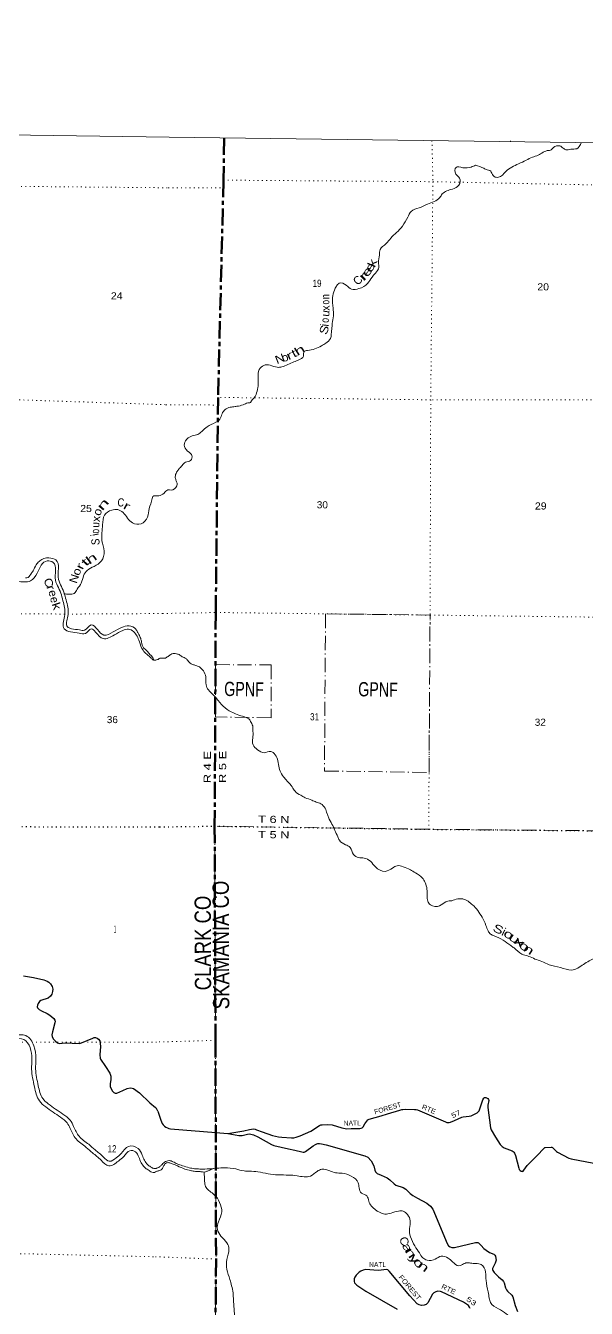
# Model space of a CAD drawing. Header units: feet. Extents: x -481249 to -254670, y -730376 to -544252.
# Drawn here: x -321856 to -308083, y -575748 to -544260 of the extents above; entities that cross this region are included whole.
import ezdxf
from ezdxf.enums import TextEntityAlignment as Align

# ---------------------------------------------------------------- set-up
doc = ezdxf.new("R2010")
doc.units = ezdxf.units.FT
doc.header["$LTSCALE"] = 70
for name, pattern in [('DOT_DASHED', [7.7, 5, -1.2, 0.3, -1.2]), ('DOTTED', [1.5, 0.3, -1.2]), ('LONG_DASH_SHORT_DASH', [9.9, 6, -1.2, 1.5, -1.2])]:
    doc.linetypes.add(name, pattern=pattern)
for name, color, linetype, lineweight in [('11', 7, 'LONG_DASH_SHORT_DASH', 60), ('29', 7, 'Continuous', 25), ('39', 7, 'Continuous', 13), ('4', 7, 'Continuous', 13), ('41', 7, 'Continuous', 13), ('44', 7, 'DOT_DASHED', 13), ('6', 7, 'DOTTED', 25), ('7', 7, 'DOTTED', 13)]:
    doc.layers.add(name, color=color, linetype=linetype, lineweight=lineweight)
doc.layers.add('12', color=7, linetype='Continuous')
doc.layers.add('30', color=7, linetype='Continuous')

msp = doc.modelspace()

# ---------------------------------------------------------------- linework, layer by layer
at = {"layer": '11'}
msp.add_lwpolyline([(-316981.1, -547015.46), (-316997.01, -548053.24), (-317128.57, -553387.06), (-317186.73, -558666.25), (-317214.07, -563911.98), (-317193.54, -569170.75), (-317179.38, -574537.72), (-317221.67, -579825.27), (-317284.88, -585060.22), (-317343.35, -590353.44), (-317341.38, -592685.15)], dxfattribs=at)
at = {"layer": '29'}
for p, q in [((-318613.19, -570908.09), (-318531.98, -571132.86)), ((-318294.03, -571337.84), (-317187.58, -571428.09)), ((-317187.58, -571428.09), (-316890.6, -571452.31))]:
    msp.add_line(p, q, dxfattribs=at)
for points in [[(-321912.3, -567588.7), (-321660.69, -567625.13), (-321408.02, -567685.12), (-321327.73, -567717.25), (-321285.97, -567745.09), (-321245.28, -567783.67), (-321204.6, -567845.78), (-321189.61, -567912.21), (-321193.9, -567967.9), (-321215.31, -568038.6), (-321247.43, -568083.59), (-321305.24, -568130.73), (-321485.1, -568195), (-321519.37, -568218.56), (-321549.34, -568263.56), (-321565.41, -568306.39), (-321570.76, -568344.97), (-321561.13, -568368.52), (-321522.58, -568409.22), (-321463.69, -568447.81), (-321326.65, -568512.08), (-321259.21, -568552.76), (-321215.3, -568589.2), (-321164.99, -568636.32), (-321138.22, -568674.9), (-321130.73, -568696.3), (-321138.22, -568739.17), (-321198.17, -568957.69), (-321208.88, -569030.51), (-321202.46, -569077.67), (-321178.9, -569133.34), (-321121.09, -569193.36), (-321076.12, -569231.89), (-321031.15, -569244.77), (-320885.55, -569231.92), (-320542.94, -569249.06), (-320508.68, -569240.46), (-320482.99, -569227.63), (-320208.9, -569111.95), (-320173.56, -569101.2), (-320140.38, -569099.07), (-320097.56, -569111.95), (-320066.5, -569141.91), (-320037.6, -569180.5), (-320020.47, -569317.61)], [(-320020.47, -569317.61), (-320030.09, -569527.54), (-320027.41, -569610.02), (-320017.24, -569630.38), (-319893.05, -569810.34), (-319785.99, -569977.44), (-319762.96, -570047.07), (-319764.57, -570131.69), (-319781.7, -570234.53), (-319780.09, -570299.87), (-319764.57, -570341.65), (-319726.56, -570413.42), (-319691.77, -570453.05), (-319655.9, -570466.98), (-319618.97, -570465.91), (-319469.08, -570397.35), (-319360.4, -570351.29), (-319289.21, -570337.36), (-319242.63, -570340.58), (-319203.56, -570354.5), (-319062.23, -570461.62), (-318809.56, -570705.85), (-318663.83, -570818.94)], [(-318613.19, -570908.09), (-318625.41, -570878.81), (-318634.43, -570858.91), (-318644.55, -570842.04), (-318656.35, -570825.16), (-318662.26, -570820.01)], [(-312970.21, -570974.83), (-312666.25, -570880.16), (-312613.66, -570867.56), (-312590.17, -570865.43), (-312528.23, -570861.15), (-312303.02, -570865.91), (-312260.29, -570869.98), (-312233.11, -570879.1), (-311547.08, -571173.37), (-311512.49, -571183.55), (-311483.22, -571184.63), (-311451.44, -571185.58), (-311418.88, -571177.44), (-311322.3, -571141.08), (-311141.13, -571055.28), (-311108.62, -571046.31), (-310960.02, -571030.84), (-310915.84, -571019.24), (-310766.71, -570947.36), (-310738.24, -570923.93), (-310719.91, -570896.46), (-310626.31, -570631.55), (-310603.93, -570591.04), (-310581.54, -570570.68), (-310555.39, -570570.61), (-310535.76, -570578.83), (-310504.22, -570597.15), (-310484.89, -570619.55), (-310478.2, -570649.81), (-310507.27, -570760.05), (-310506.34, -570815.43), (-310438.09, -571315.9), (-310421.01, -571362.9), (-310315.02, -571542.57), (-310199, -571723.13), (-310151.56, -571775.13), (-310103.36, -571808.65), (-309904.96, -571883.99), (-309878.5, -571900.28), (-309864.66, -571915.55), (-309847.98, -571938.97), (-309827.56, -571994.14), (-309745.27, -572305.49), (-309730.47, -572336.01), (-309709.61, -572360.44), (-309681.12, -572380.8), (-309667.39, -572384.87), (-309652.05, -572384.94), (-309635.85, -572377.75), (-309618.04, -572358.41), (-309534.02, -572244.7), (-309297.8, -572005.94)], [(-316890.6, -571452.31), (-316497.36, -571394.16), (-316358.49, -571358.64), (-316306.85, -571348.56), (-316264.22, -571345.71), (-316217.32, -571350.59), (-316183.49, -571362.71), (-316044.64, -571419.08), (-315788.73, -571509.31), (-315645.2, -571537.21), (-315560.82, -571545.96), (-315324.78, -571562.25), (-315269.06, -571560.32), (-315212.36, -571549.82), (-315113.16, -571517.46), (-314853.6, -571395.25), (-314637, -571260.91), (-314601.39, -571244.62), (-314575.01, -571239.46), (-314449.8, -571236.48), (-314324.53, -571247.28), (-314088.86, -571316.9), (-313963.47, -571338.28), (-313856.57, -571336.45), (-313650.1, -571334.21), (-313612.45, -571328.1), (-313591.71, -571316.49), (-313568.7, -571293.48), (-313528.35, -571219.43), (-313479.17, -571150.96), (-313449.67, -571124.49), (-313414.66, -571105.13), (-313124.92, -571019.53), (-312970.21, -570974.83)], [(-316890.6, -571452.31), (-316623.27, -571503.3), (-316575.46, -571505.34), (-316536.8, -571501.59), (-316403.5, -571470.72), (-316359.76, -571466.65), (-316327.2, -571470.73), (-316256.99, -571491.09), (-316154.4, -571539.44), (-315818.48, -571727.28), (-315758.12, -571749.55), (-315402.32, -571831.01), (-315242.36, -571863.46), (-315069.64, -571906.46), (-315036.07, -571912.57), (-315016.44, -571910.92), (-314980.11, -571894.24), (-314790.01, -571758.33), (-314732.87, -571723.21), (-314706.42, -571710.99), (-314677.93, -571700.81), (-314639.27, -571700.81), (-314590.43, -571706.92), (-314476.94, -571731.1), (-313522.12, -572004.2), (-313454.48, -572040.8), (-313371.53, -572130.44), (-313304.79, -572253.15), (-313282, -572358.49), (-313264.54, -572399.8), (-313220.95, -572439.93), (-313127.2, -572477.92), (-312975.71, -572546.26), (-312909.61, -572594.68), (-312807.19, -572694.87), (-312759.03, -572724.99), (-312581.72, -572778.34), (-312514.85, -572818.65), (-312407.23, -572931.05), (-312347.99, -572977.47), (-312234.29, -573047.72), (-312003.21, -573163.28), (-311912.52, -573238.1), (-311850.75, -573313.65), (-311500.54, -574159.25), (-311466.88, -574211.37), (-311430.25, -574239.88), (-311389.55, -574252.09), (-311323.32, -574253.98), (-310979.54, -574175.21), (-310803.51, -574134), (-310770.95, -574129.93), (-310751.62, -574131.96), (-310734.55, -574140.94), (-310669.2, -574207.3), (-310603.96, -574276.97), (-310548.13, -574323.36), (-310464.92, -574379.12), (-310353.79, -574419.06), (-310330.4, -574439.42), (-310315.65, -574465.43), (-310304.96, -574520.86), (-310301.91, -574569.73), (-310321.24, -574638.96), (-310390.42, -574769.27), (-310391.44, -574793.7), (-310382.28, -574822.51), (-310349.72, -574867.01), (-310243.87, -574974.67), (-310154.38, -575048.23), (-310120.99, -575086.58), (-310105.55, -575121.53), (-310068.92, -575245.73), (-310047.4, -575291.77), (-310018.05, -575325.14), (-309914.8, -575427.83), (-309889.85, -575467.67), (-309831.73, -575677.17), (-309770.81, -575828.07)], [(-309297.8, -572005.94), (-309117.47, -571812.73), (-309104.24, -571801.53), (-309091.4, -571797.32), (-308943.49, -571793.39), (-308931.28, -571795.42), (-308917.06, -571801.98), (-308816.31, -571895.19), (-308790.14, -571911.95), (-308517.18, -572061.13), (-308455.49, -572081.11), (-307727.52, -572216.26)], [(-310937.24, -575754.32), (-310952.06, -575718.09), (-310981.57, -575679.4), (-311099.62, -575595.79), (-311639.85, -575341.41), (-311669.64, -575333.02), (-311727.35, -575327.15), (-311780.26, -575341.41), (-311829.1, -575365.84), (-311860.95, -575402.12), (-311977.64, -575614.25), (-312014.43, -575651.85), (-312067.18, -575671.26), (-312130.26, -575677.37), (-312187.24, -575663.12), (-312238.75, -575636.42), (-312420.68, -575437.58), (-312923.86, -574834.41), (-312956.42, -574805.9), (-312987.97, -574798.74), (-313196.66, -574815.56), (-313505.84, -574797.76), (-313563.41, -574807.96), (-313621.82, -574834.4), (-313664.56, -574862.91), (-313735.4, -574935.37), (-313768.34, -574981), (-313786.65, -575021.73), (-313786.65, -575092.99), (-313774.44, -575123.54), (-313718.45, -575181.7), (-313503.76, -575325.02), (-312729.52, -575766.97)]]:
    msp.add_lwpolyline(points, dxfattribs=at)
msp.add_arc((-318266, -571064.7), 274.57, 194.37365, 264.1412, dxfattribs=at)
at = {"layer": '39'}
msp.add_line((-309944.75, -547092.92), (-309942.77, -547091.72), dxfattribs=at)
for points in [[(-308207.66, -547133.93), (-308319.9, -547280.24), (-308462.57, -547291.29), (-308585.37, -547310.78), (-308654.59, -547265.19), (-308735.72, -547213.34), (-308891.03, -547252.21), (-308966.7, -547318.84), (-309012.76, -547322.33), (-309268.3, -547442.92), (-309405.74, -547490.19), (-309561.79, -547563.15), (-309748.31, -547653.54), (-310063.33, -547841.53), (-310242.91, -547982.22), (-310346.83, -547963.99), (-310418.68, -547854.14), (-310451.94, -547815.33), (-310517.77, -547797.9), (-310605.26, -547761.96), (-310803.47, -547685.05)], [(-318454.75, -555736.73), (-318361.36, -555658.35), (-318285.21, -555661.95), (-318144.5, -555556.56), (-318137.1, -555492.52), (-318163.61, -555419.74), (-318181.88, -555337.1), (-318147.36, -555225.47), (-318097.63, -555152.29), (-318011.24, -555053.79), (-317927.38, -554979.31), (-317806.07, -554935.71), (-317771.29, -554812.05), (-317839.82, -554734.38), (-317957.05, -554589.48), (-317932.09, -554455.58), (-317764.92, -554332.69), (-317627.66, -554293.44), (-317527.75, -554219.3), (-317400.91, -554105.6), (-317183.92, -553997.8), (-317085.98, -553921.61), (-317032.94, -553788.31), (-316954.48, -553685.63), (-316832.87, -553627.99), (-316712.12, -553610.46), (-316625.6, -553598.23), (-316478.17, -553553.17), (-316371.07, -553517.3), (-316332.8, -553510.08), (-316324.43, -553494.2), (-316291.31, -553446.75), (-316231.77, -553383.8), (-316196.12, -553312.32), (-316150.4, -553146.76), (-316141.48, -553012.53), (-316144.71, -552884.07), (-316116.74, -552704.09), (-316006.16, -552600.08), (-315851.63, -552597.3), (-315674.17, -552647.17), (-315561.57, -552635.48), (-315413.93, -552580.4), (-315266.03, -552513.28), (-315144.63, -552465.67), (-315034.36, -552375.7), (-315015.75, -552257.72), (-314935.02, -552235.34), (-314751.55, -552193.04), (-314589.53, -552122.21), (-314479.68, -552052.29), (-314368.97, -551942.26), (-314348.45, -551828.34), (-314331.03, -551672.22), (-314324.89, -551574.04), (-314296.66, -551382.03), (-314302.64, -551195.33), (-314315.09, -550936.26), (-314270.99, -550752.61), (-314222.78, -550657.33), (-314155.01, -550584.52), (-313979.5, -550632.33), (-313851.16, -550727.31), (-313668.34, -550715.1), (-313458.99, -550589.08), (-313347.36, -550436.94), (-313265.03, -550340.36), (-313179.6, -550193.69), (-313189.15, -550079.14), (-313163.01, -549891.1), (-313150.04, -549754.95), (-313002.49, -549611.59), (-312885.15, -549473.61), (-312747.85, -549340.07), (-312601.92, -549178.62), (-312468.9, -548964.73), (-312385.52, -548820.03), (-312191.07, -548733.82), (-311988.51, -548643.78), (-311684.04, -548479.63), (-311621.97, -548392.66), (-311374.6, -548271.46), (-311213.97, -548172.51), (-311198.25, -548002.31), (-311290.37, -547902.07), (-311284.85, -547739.68), (-311118.5, -547747.18), (-310915.54, -547731.37), (-310803.47, -547685.05)], [(-320917.68, -558208.2), (-320789, -558217.05), (-320661, -558197.05), (-320590, -558095.05), (-320489, -557943.05), (-320431, -557765.05), (-320346, -557635.05), (-320176, -557535.05), (-319995, -557402.05), (-319928, -557163.05), (-319981, -556904.05), (-319966, -556514.05), (-319917, -556273.05), (-319742, -556153.05), (-319592, -556140.05), (-319464, -556213.05), (-319231, -556464.05), (-319020, -556489.05), (-318864, -556323.05), (-318821, -556117.05), (-318746, -555868.05), (-318730, -555816.05), (-318587, -555805.05), (-318454.75, -555736.73)], [(-325441.63, -557872.64), (-325207.67, -557969.75), (-325005.46, -557982.53), (-324837.1, -557943.05), (-324718.44, -557799.14), (-324603.6, -557605.08), (-324448.86, -557453.28), (-324230.64, -557468.13), (-323721.82, -557421.9), (-323234.93, -557349.52), (-322914.55, -557358.73), (-322743.26, -557620.01), (-322525.82, -557859.41), (-322331.75, -557910.26), (-322063.39, -557905.24), (-321732.9, -557888.42), (-321572.02, -557698.55), (-321326.64, -557398.72), (-321182.6, -557437.35), (-321124.07, -557874.65), (-321050.61, -558055.36), (-320927.76, -558422.73), (-320898.92, -558761.67), (-320910.01, -559064.38), (-320752.08, -559141.16), (-320537.92, -559174.03), (-320389.75, -559182.6), (-320243.17, -559070.87), (-320141.3, -559145.43), (-319951.64, -559308.54), (-319676.96, -559217.33), (-319470.3, -559107.83), (-319326, -559074.28), (-319208.06, -559134.86), (-319062.76, -559384.02), (-318973.39, -559594.87), (-318773.8, -559784.08), (-318745.28, -559812.32)], [(-321856.35, -557815.11), (-321826.77, -557815.9), (-321730.32, -557724.03), (-321673.97, -557646.04), (-321595.33, -557493.96), (-321524.95, -557414.02), (-321438.64, -557356.2), (-321312.36, -557324.59), (-321288.48, -557326.66)], [(-321288.48, -557326.66), (-321110.84, -557374.3), (-321046.63, -557854.08), (-320976.02, -558027.76), (-320849.36, -558406.53), (-320819.31, -558759.75), (-320828.68, -559015.54), (-320728.14, -559064.42), (-320529.58, -559094.89), (-320414.54, -559101.55), (-320244.14, -558971.66), (-320091.84, -559083.13), (-319933.95, -559218.91), (-319708.31, -559143.98), (-319498.38, -559032.75), (-319315.61, -558990.26), (-319151.09, -559074.76), (-319109.52, -559146.05)], [(-319109.52, -559146.05), (-319073.96, -559204.38), (-319030.5, -559305.79), (-319008.77, -559392.71), (-318958.07, -559530.33), (-318885.64, -559595.51), (-318820.45, -559675.19), (-318748.02, -559754.86), (-318704.56, -559841.78)], [(-318745.28, -559812.32), (-318728, -559829.51), (-318707.92, -559839.55), (-318692.14, -559839.55), (-318662.01, -559836.68), (-318616.1, -559823.77), (-318588.84, -559807.99), (-318574.49, -559793.64), (-318544.36, -559785.03), (-318510.29, -559788.33)], [(-317870.07, -559847.88), (-317919.36, -559796.44), (-318010.73, -559754.4), (-318083.79, -559700.71), (-318129.61, -559685.71), (-318179.48, -559672.62), (-318235.67, -559673.45), (-318290.37, -559698.38), (-318353.53, -559743.2), (-318400.3, -559772.32), (-318422.62, -559783.88), (-318510.29, -559788.33)], [(-317870.07, -559847.88), (-317791.84, -559929.52), (-317716.17, -559955.19), (-317588.83, -560004), (-317488.61, -560100.39), (-317433.59, -560246), (-317425.85, -560444.78), (-317366.3, -560566.4), (-317244.71, -560695.34), (-317164.19, -560775.27), (-317001.84, -560967.26), (-316806.24, -561105.78), (-316663.12, -561166.97), (-316479.95, -561231), (-316351.13, -561303.91), (-316331.9, -561342.44), (-316278.02, -561447.89), (-316274.48, -561562.32), (-316268.84, -561672.78), (-316276.6, -561752.87), (-316270.09, -561915.51), (-316162.36, -562036.14), (-315997.45, -562109.81), (-315834.29, -562079.13), (-315778.67, -562104.37), (-315686.99, -562224.66), (-315644.56, -562396.08), (-315607.93, -562557.35), (-315522.7, -562697.57), (-315432.72, -562803.78), (-315305.46, -562948.89), (-315239.46, -563050.58), (-315099.26, -563153.84), (-314990.19, -563212.3), (-314827.02, -563273.9), (-314717.69, -563320.33), (-314602.26, -563362.88), (-314502.25, -563469.3), (-314451.02, -563604.79), (-314416.84, -563693.78), (-314332.17, -563860.07), (-314261.28, -564014.03), (-314190.47, -564172), (-314148.23, -564259.15), (-314000.1, -564366.58), (-313887.23, -564435.16), (-313802.74, -564609.46), (-313681.9, -564680.21), (-313539.75, -564693.22), (-313389, -564772.62), (-313261.66, -564913.72), (-313027.26, -565020.95), (-312840.92, -564938.59), (-312733.38, -564882.67), (-312583.47, -564907.88), (-312406.53, -564981.81), (-312279.76, -565056.69), (-312113.93, -565180.55), (-312040.16, -565294.44), (-311993.23, -565628.46), (-311979.84, -565751.12), (-311909.65, -565844.88), (-311687.46, -565867.6), (-311538.96, -565772.4), (-311428.06, -565746.64), (-311426.06, -565746.69), (-311282.73, -565705.55), (-311118.09, -565698.98), (-310876.54, -565846.48), (-310751.03, -565979.52), (-310646.31, -566146.23), (-310550.35, -566346.86), (-310499.07, -566480.34), (-310434.6, -566559.94), (-310349.24, -566601.85), (-310128.84, -566706.79), (-309941.25, -566845.14), (-309858.21, -566901.05), (-309670.88, -567051.43), (-309625.2, -567072.45), (-309499.56, -567107.19), (-309346.51, -567172.59), (-309179.33, -567234.28), (-308998.47, -567312.3), (-308721.09, -567380.31), (-308441.62, -567444.35), (-308151.71, -567303.98), (-307875.61, -567153.28), (-307563.59, -567103.65), (-307233.69, -567154.71), (-306986.18, -567212.06), (-306733.08, -567289.59)], [(-326870.9, -564798.18), (-326812.77, -565094.67), (-326718.08, -565342.54), (-326605.8, -565615.93), (-326460.8, -565811.7), (-326282.05, -565947.99), (-326152.17, -566070.13), (-326021.85, -566359.9), (-325800.54, -566545.93), (-325577.73, -566726.97), (-325081.02, -567004.97), (-324884.2, -567172.25), (-324698.43, -567470.33), (-324584.81, -567780.87), (-324532, -567999.82), (-324417.35, -568219.33), (-324205.25, -568335.93), (-323936.28, -568298.15), (-323712.31, -568264.5), (-323532.44, -568175.29), (-323498.15, -568152.3), (-323331.44, -568251.96), (-323099.59, -568301.5), (-322937.58, -568315.4), (-322752.85, -568193.08), (-322603.5, -568192.31), (-322534.25, -568281.1), (-322526.3, -568437.82), (-322484.81, -568808.74), (-322360.09, -569017.71), (-322160.97, -569119.57), (-321900.19, -569146.29), (-321745.78, -569346.53), (-321703.86, -569622.35), (-321708.77, -569879.21), (-321641.41, -570307.91), (-321517.64, -570655.29), (-321363.71, -570803.46), (-320999.64, -571055.14), (-320839.21, -571191.51), (-320762.11, -571330.91), (-320618.01, -571587.64), (-320371.21, -571796.14), (-320211.85, -571932.76), (-320003.21, -572112.56), (-319809.35, -572253.05), (-319578.07, -572132.85), (-319442.38, -572019.75), (-319298.17, -571878.03), (-319154.51, -571909.05), (-319077.31, -572036.86), (-318934.4, -572286.64), (-318846.61, -572351.75), (-318758.48, -572405.68), (-318687.38, -572413.64)], [(-326779.74, -564756.72), (-326718.76, -565067.71), (-326627.49, -565306.64), (-326520.28, -565567.69), (-326390.73, -565742.6), (-326218.97, -565873.56), (-326071.27, -566012.45), (-325942.12, -566299.64), (-325738.47, -566470.82), (-325522.81, -566646.05), (-325025.15, -566924.58), (-324809.53, -567107.84), (-324610.4, -567427.37), (-324491.4, -567752.61), (-324440.09, -567965.33), (-324344.61, -568148.13), (-324186.71, -568234.93), (-323950.29, -568201.73), (-323741.91, -568170.42), (-323581.42, -568090.82), (-323501.13, -568036.99), (-323295.3, -568160.05), (-323085.19, -568204.94), (-322963.07, -568215.42), (-322782.41, -568095.79), (-322556.12, -568094.63), (-322438.5, -568245.44), (-322429.14, -568429.93), (-322390.32, -568776.93), (-322290.78, -568943.72), (-322132.86, -569024.5), (-321848.6, -569053.63), (-321653.24, -569306.98), (-321606.28, -569615.91), (-321611.19, -569872.53), (-321546.57, -570283.79), (-321433.55, -570600.99), (-321301.82, -570727.79), (-320940.24, -570977.75), (-320762.55, -571128.79), (-320676.99, -571283.49), (-320541.67, -571524.58), (-320308.06, -571721.94), (-320148.34, -571858.87), (-319942.71, -572036.07), (-319800.89, -572138.85), (-319632.36, -572051.26), (-319507.83, -571947.46), (-319328.98, -571771.69), (-319092.85, -571822.69), (-318993.31, -571987.47), (-318859.96, -572220.54), (-318792.05, -572270.91), (-318726.11, -572311.26), (-318685.02, -572315.86)], [(-318573.59, -572277.69), (-318521.74, -572234.5), (-318443.89, -572159.9), (-318330.73, -572122.15), (-318237.05, -572150.19), (-318135.87, -572202.47), (-318006.44, -572247.32), (-317837, -572297.01), (-317709.1, -572319.76), (-317576.89, -572328.55), (-317336.05, -572323.57), (-317155.15, -572307.3), (-316970.45, -572301.14), (-316694.17, -572327), (-316490.59, -572375.4), (-316356.29, -572380.23), (-316152.02, -572396.55), (-315902.28, -572443.92), (-315652.11, -572471.23), (-315389.43, -572476.74), (-315189.21, -572494.98), (-314860.32, -572499.87), (-314695.33, -572384.97), (-314581.91, -572335.18), (-314386.19, -572375.4), (-314244.69, -572418.49), (-314080.48, -572431.97), (-313857.33, -572502.85), (-313686.35, -572666.94), (-313666.94, -572789.72), (-313605.6, -572921.41), (-313472.68, -572990.41), (-313429.26, -573115.7), (-313363.69, -573237.45), (-313162.37, -573390.14), (-313034.9, -573432.93), (-312877.98, -573412.15), (-312698.3, -573359.74), (-312582.04, -573364.19), (-312475.54, -573448.68), (-312408.53, -573596.54), (-312426.69, -573786.75), (-312403.01, -573989.88), (-312295.58, -574216.83), (-312184.93, -574387.67), (-312097.3, -574509.88), (-311994.2, -574566.21), (-311793.03, -574540.34), (-311648.97, -574465.12), (-311481.49, -574512.77), (-311369.23, -574609.41), (-311214.74, -574700.93), (-311097.4, -574655.24), (-310984.5, -574629.52), (-310930.53, -574638.68), (-310796.27, -574645.5), (-310664.49, -574674.35), (-310558.16, -574859.15), (-310546.5, -575062.02), (-310494.47, -575345.99), (-310469.7, -575498.98), (-310437.87, -575603.98), (-310244.62, -575758.5), (-310052.68, -575880.89), (-309966.1, -575958.94), (-309652.44, -576204.26), (-309424.84, -576347.46), (-309219.65, -576413.96), (-308964.85, -576505.57), (-308787.13, -576540.15)], [(-318687.38, -572413.64), (-318637.33, -572384.55), (-318562.74, -572368.06), (-318495.31, -572311.29), (-318459.71, -572241.82), (-318400.17, -572178.87), (-318315.9, -572178.63), (-318234.3, -572208.43), (-318124.88, -572250.85), (-317950.03, -572328.75), (-317806.39, -572365.87), (-317720.48, -572381.71), (-317640.35, -572387.4), (-317550.21, -572393.31), (-317474.18, -572402.93), (-317403.57, -572384.34), (-317334.7, -572353.69), (-317236.7, -572316.32)], [(-318573.59, -572277.69), (-318585.42, -572287.77), (-318605.52, -572296.61), (-318631.24, -572305.45), (-318652.94, -572311.89), (-318674.64, -572316.71), (-318685.02, -572315.86)], [(-317472.05, -572396.95), (-317466.37, -572505.41), (-317457.82, -572666.09), (-317422.19, -572781.19), (-317223.4, -572957.89), (-317091.13, -573149.25), (-317039.98, -573381.04), (-317117.42, -573622.17), (-317145.57, -573810.17), (-317058.85, -573974.49), (-316913.98, -574140.04), (-316861.27, -574299.63), (-316914.73, -574545.28), (-316912.06, -574792.1), (-316839.19, -575040.4), (-316796.33, -575191.76), (-316762.1, -575371.04), (-316744.07, -575650.28), (-316726.88, -575875.34), (-316675.12, -576079.06), (-316523.93, -576230.69), (-316463.36, -576490.76), (-316328.96, -576583.86), (-316223.42, -576712.47), (-316205.84, -576919.48), (-316227.92, -577105.59), (-316111.22, -577182.27), (-316038.54, -577346.3), (-315993.59, -577493.7), (-315903.82, -577609.94), (-315895.61, -577786.66), (-315887.84, -577983.43), (-315863.41, -578152.47), (-315867.37, -578334.95), (-315919.45, -578424.14), (-315977.68, -578519.22), (-315975.44, -578693.81), (-315883.71, -578904.38), (-315864.26, -579025.16), (-315827.37, -579174.4), (-315791.04, -579349.7), (-315820.24, -579493.54), (-315846.56, -579597.31), (-315827.19, -579814.39), (-315927.69, -580008.89), (-315953.22, -580168.86), (-315866.68, -580341.2), (-315749.19, -580474.07), (-315635.88, -580707.16), (-315573.79, -580897.05), (-315574.04, -581001.37), (-315564.62, -581121.94), (-315466.84, -581146.06), (-315389.37, -581274.08), (-315286.35, -581426.71), (-315339.82, -581580.07), (-315341.34, -581742.54), (-315314.87, -581817.32), (-315252.88, -581918.94), (-315191.97, -581978.39), (-315116.86, -582030.13), (-315046.24, -582103.83), (-314976.01, -582195.58), (-314888.07, -582303.76), (-314744.78, -582356.92), (-314611.39, -582403.85), (-314455.9, -582449.25), (-314355.67, -582545.64), (-314267.13, -582718.03), (-314223.7, -582843.32), (-314144.53, -582985.42), (-314046.26, -583079.77), (-313931.35, -583146.38), (-313820.58, -583218.92), (-313676.89, -583346.32), (-313632.69, -583435.52), (-313504.26, -583526.49), (-313450.02, -583615.9), (-313395.3, -583775.54), (-313326.73, -583851.21), (-313165.26, -583898.73), (-313088.8, -583980.59), (-312913.21, -584024.39), (-312779.03, -584035.23), (-312722.54, -584020.37), (-312602.45, -584032.92), (-312502.79, -584155.38), (-312439.92, -584309.17), (-312288.64, -584549.08), (-312209.16, -584677.14), (-312097.64, -584807.88), (-312016.12, -584933.97), (-311953.77, -585019.54), (-311835.51, -585024.03), (-311706, -585064.86), (-311617.41, -585142.96), (-311564.84, -585216.29)]]:
    msp.add_spline(points, degree=3, dxfattribs=at)
at = {"layer": '4'}
msp.add_lwpolyline([(-477481.62, -544260.22), (-445653.6, -544895.12), (-413824.72, -545486.23), (-381995.06, -546033.57), (-350164.67, -546537.13), (-318333.63, -546996.89), (-286501.98, -547412.88), (-254669.8, -547785.08), (-256679.15, -730375.58), (-288762.49, -730000.45), (-320845.3, -729581.19), (-352927.49, -729117.79), (-385009.01, -728610.26), (-417089.81, -728058.61), (-449169.81, -727462.83), (-481249.23, -726835.88)], close=True, dxfattribs=at)
msp.add_lwpolyline([(-477481.62, -544260.22), (-445653.6, -544895.12), (-413824.72, -545486.23), (-381995.06, -546033.57), (-350164.67, -546537.13), (-318333.63, -546996.89), (-286501.98, -547412.88), (-254669.8, -547785.08), (-256679.15, -730375.58), (-288762.49, -730000.45), (-320845.3, -729581.19), (-352927.49, -729117.79), (-385009.01, -728610.26), (-417089.81, -728058.61), (-449169.81, -727462.83)], dxfattribs=at)
at = {"layer": '44'}
for points in [[(-301387.52, -547223.79), (-301420.04, -548261), (-302637.14, -548247.84), (-302687.54, -553527.05), (-301375.84, -553552.93), (-301343.16, -558868.11), (-301357.89, -564102.06), (-306630.81, -564035.25), (-311950.95, -563988.21), (-317213.38, -563911.78), (-317194.26, -569170.15), (-317180.06, -574534.36), (-317222.89, -579823.17), (-317284.71, -585059.78), (-317342.51, -590354.47), (-317341.45, -592685.15)], [(-311924.26, -558729.38), (-314490.32, -558699.98), (-314515.73, -562558.23), (-311946.52, -562592.4), (-311922.08, -558729.43)]]:
    msp.add_lwpolyline(points, dxfattribs=at)
msp.add_lwpolyline([(-317193.35, -559946.79), (-315825.75, -559954.03), (-315826.77, -561252.44), (-317193.93, -561226.93)], close=True, dxfattribs=at)
at = {"layer": '6'}
msp.add_line((-318567.19, -563928.11), (-317214.07, -563911.98), dxfattribs=at)
for points in [[(-343328.14, -563742.39), (-338255.16, -563803.83), (-333014.68, -563881.45), (-327653.91, -563921.41), (-322373.1, -563922.98), (-318567.19, -563928.11)], [(-317214.07, -563911.98), (-311955.7, -563988.15), (-306632.52, -564035.58), (-301357.89, -564102.06), (-296058.42, -564132.95), (-290787.55, -564187.31), (-286709.92, -564208.21)]]:
    msp.add_lwpolyline(points, dxfattribs=at)
at = {"layer": '7'}
for p, q in [((-318352.49, -548240.14), (-317003.51, -548245.53)), ((-317130.43, -553574.02), (-318425.83, -553564.58)), ((-320821.84, -558705.88), (-318492.02, -558691.08)), ((-318639.14, -569210.61), (-321690.88, -569216.25)), ((-317193.54, -569170.75), (-318639.14, -569210.61)), ((-317179.38, -574537.72), (-318713.54, -574481.43))]:
    msp.add_line(p, q, dxfattribs=at)
for points in [[(-311875.66, -547084.84), (-311852.16, -548090.91), (-311905.91, -553444.42), (-311922.08, -558730.51), (-311955.7, -563988.15)], [(-333856.26, -547948.9), (-332802.01, -547960.83), (-327499.59, -548078.77), (-322177.18, -548204.81), (-318352.49, -548240.14)], [(-316997.01, -548053.24), (-311852.16, -548090.91), (-306578.4, -548197.5), (-301420.12, -548263.54), (-296117.03, -548312.56), (-290846.77, -548302.71), (-286513.73, -548361.53)], [(-318425.83, -553564.58), (-322357.94, -553435.09), (-327622.5, -553371.42), (-332306.24, -553286.04)], [(-286579.06, -553638.29), (-290792.72, -553588.26), (-296080.47, -553571.67), (-301374.18, -553552.94), (-306593.88, -553451.5), (-311905.91, -553444.42), (-317128.57, -553387.06)], [(-336722.8, -558519.99), (-333011.86, -558568.31), (-327677.28, -558654.29), (-322388.59, -558691.98), (-320901.54, -558705.16)], [(-318492.02, -558691.08), (-317186.73, -558666.25), (-311922.08, -558730.51), (-306633.38, -558795.28), (-301342.84, -558868.11), (-296095.6, -558901.91), (-290820.23, -558934.3), (-286644.78, -558947.55)], [(-321816.52, -569215.87), (-322327.79, -569214.25), (-327706.47, -569142.14), (-332993.12, -569096.43), (-338297.65, -569008.56), (-343556.24, -568952.93), (-348785.16, -569003.68), (-350503.99, -568961.07)], [(-350582.73, -574164.37), (-348869.74, -574220.27), (-343591.03, -574247.9), (-338258.51, -574345.91), (-333003.73, -574347.39), (-327728.96, -574354.95), (-322306.12, -574399.16), (-318713.54, -574481.43)]]:
    msp.add_lwpolyline(points, dxfattribs=at)

# ---------------------------------------------------------------- texts
at = {"layer": '12', "width": 0.85}
for s, p in [('SKAMANIA CO', (-316853.25, -568406.7)), ('CLARK CO', (-317298.83, -567941.67))]:
    msp.add_text(s, height=400, rotation=90.224, dxfattribs=at).set_placement(p)
at = {"layer": '30'}
for s, rotation, width, p in [('FOREST', 16.459, 1.05, (-313274.04, -570988.18)), ('RTE', 336.783, 1.1, (-312136.76, -570846.66)), ('57', 25.342, 1.3, (-311367.48, -571081.72)), ('FOREST', 309.836, 1.15, (-312701.83, -574988.51)), ('RTE', 334.785, 1.15, (-311658.35, -575255.52)), ('53', 324.692, 1.45, (-311048.12, -575546.49))]:
    msp.add_text(s, height=120, rotation=rotation, dxfattribs=dict(at, width=width)).set_placement(p)
for rotation, p in [(0.981, (-314043.2, -571264.42)), (0.705, (-313419.9, -574734.04))]:
    msp.add_text('NATL', height=120, rotation=rotation, dxfattribs=at).set_placement(p)
at = {"layer": '41'}
for s, rotation, width, p in [('e', 59.727, 1.5, (-313368.74, -550338.06)), ('k', 68.053, 1.4, (-313281.01, -550211.91)), ('r', 44.625, 2.25, (-313564.83, -550551.6)), ('e', 52.935, 1.7, (-313465.1, -550454.41)), ('o', 92.858, 0.75, (-314393.85, -551102.41)), ('n', 90.274, 0.85, (-314395.67, -550976.65)), ('u', 81.546, 1.05, (-314407.65, -551414.31)), ('S', 71.064, 1.25, (-314466.49, -551864.98)), ('o', 85.817, 0.8, (-314414.57, -551559.47)), ('r', 23.667, 1.45, (-315399.72, -552474.27)), ('t', 28.843, 1.35, (-315261.56, -552414.27)), ('h', 32.374, 1.65, (-315179.67, -552375.71)), ('N', 21.272, 1.2, (-315684.02, -552569.9)), ('o', 15.747, 1.1, (-315539.01, -552521.48)), ('C', 353.686, 0.85, (-319610.87, -556052.64)), ('r', 330.875, 1.65, (-319479.95, -556101.49)), ('h', 36.164, 1.75, (-320289.58, -557497.17)), ('o', 72.107, 1.15, (-320534.94, -557775.43)), ('r', 64.303, 1.5, (-320458.35, -557633.47)), ('t', 47.363, 1.9, (-320370.37, -557550.63)), ('C', 291.605, 1.15, (-321423.4, -557865.08)), ('N', 72.174, 1.1, (-320604.72, -557967.28)), ('r', 290.163, 1.35, (-321352.41, -558030.71)), ('e', 286.831, 1.1, (-321303.93, -558144.36)), ('k', 288.099, 1.3, (-321217.05, -558455.96))]:
    msp.add_text(s, height=200, rotation=rotation, dxfattribs=dict(at, width=width)).set_placement(p)
for s, rotation, p in [('C', 45.215, (-313697.04, -550648.28)), ('x', 91.853, (-314385.45, -551259.14)), ('i', 83.412, (-314416.62, -551652.71)), ('e', 281.607, (-321257.43, -558301.48))]:
    msp.add_text(s, height=200, rotation=rotation, dxfattribs=at).set_placement(p)
for s, rotation, width, p in [('n', 50.04, 1.95, (-319882.03, -556075.88)), ('x', 85.209, 1.1, (-320029.69, -556377.35)), ('o', 72.024, 1.15, (-319998.08, -556228.44)), ('o', 92.476, 0.75, (-320050.34, -556668.5)), ('u', 87.39, 0.9, (-320044.84, -556518.01)), ('S', 90.851, 0.9, (-320042.26, -556929.64)), ('S', 335.09, 1.4, (-310287.89, -566530.23)), ('i', 333.989, 1.15, (-310153.66, -566594.66)), ('o', 328.075, 1.55, (-310043.79, -566652.1)), ('u', 325.262, 1.8, (-309906.92, -566747.61)), ('x', 326.056, 1.95, (-309781.73, -566838.37)), ('o', 321.486, 1.75, (-309665.45, -566940.16)), ('n', 328.036, 1.65, (-309548.06, -567021.56)), ('C', 289.803, 1.1, (-312649.73, -574131.18)), ('a', 299.752, 1.55, (-312565.77, -574302.48)), ('n', 302.494, 1.65, (-312480.66, -574441.3)), ('y', 304.126, 1.75, (-312380.48, -574586.42)), ('o', 307.136, 1.7, (-312281.1, -574694.04)), ('n', 323.416, 1.8, (-312140.28, -574796.37))]:
    msp.add_text(s, height=200, rotation=rotation, dxfattribs=dict(at, width=width)).set_placement(p, align=Align.CENTER)
msp.add_text('i', height=200, rotation=101.375, dxfattribs=at).set_placement((-320059.61, -556737.75), align=Align.CENTER)
at = {"layer": '44', "width": 0.75}
for p in [(-316982.6, -560714.63), (-313690.55, -560722.48)]:
    msp.add_text('GPNF', height=350, rotation=359, dxfattribs=at).set_placement(p)
at = {"layer": '6', "width": 1.35}
for s, rotation, p in [('R 4 E', 89.701, (-317308.58, -562857.43)), ('R 5 E', 89.701, (-316933.55, -562852.75)), ('T 6 N', 359.17, (-316147.99, -563827.41)), ('T 5 N', 359.17, (-316146.98, -564202.47))]:
    msp.add_text(s, height=175, rotation=rotation, dxfattribs=at).set_placement(p)
at = {"layer": '7'}
for s, width, p in [('19', 0.85, (-314808.74, -550672.44)), ('20', 1.1, (-309287.67, -550759.55)), ('24', 1.1, (-319762.54, -550980.93)), ('25', 1.1, (-320515.62, -556199.89)), ('30', 1.05, (-314705, -556109.71)), ('29', 1.1, (-309346.4, -556138.93)), ('36', 1.05, (-319863.51, -561382.29)), ('31', 0.85, (-314869.49, -561313.25)), ('32', 1.05, (-309351.32, -561447.66)), ('12', 0.85, (-319844.35, -571917.92))]:
    msp.add_text(s, height=175, dxfattribs=dict(at, width=width)).set_placement(p)
at = {"layer": '7', "width": 0.4}
msp.add_text('1', height=175, rotation=359.787, dxfattribs=at).set_placement((-319692.86, -566525.36))

doc.saveas('drawing.dxf')
